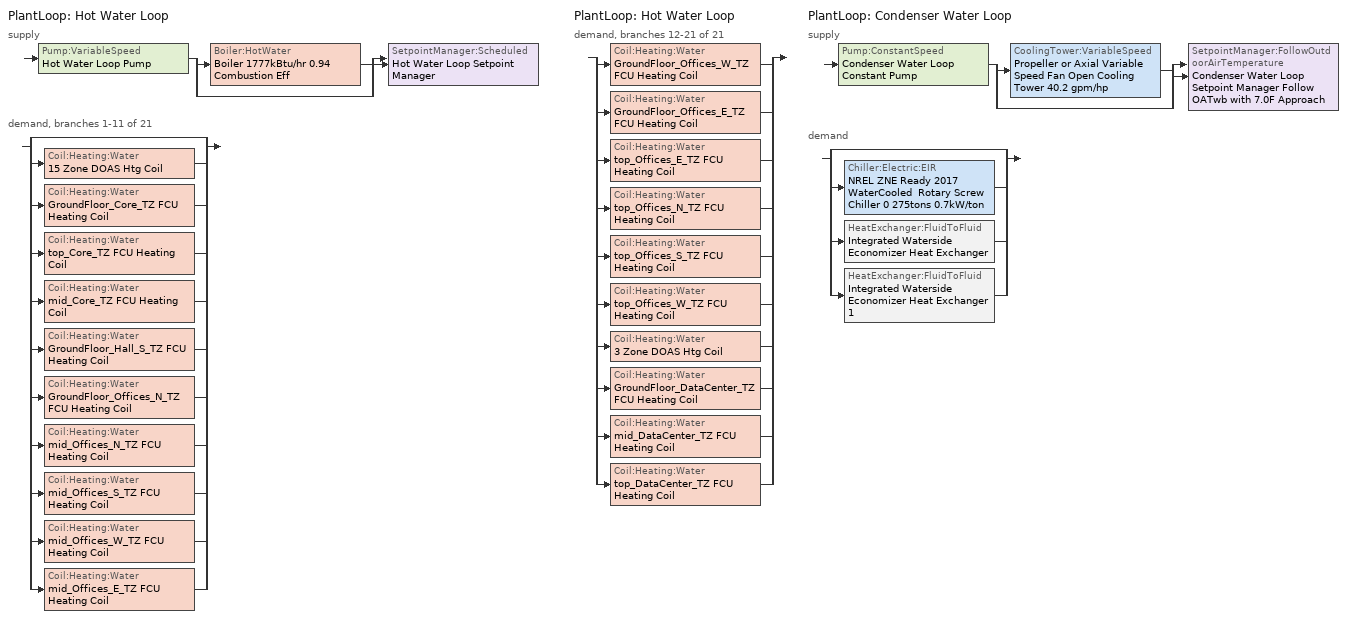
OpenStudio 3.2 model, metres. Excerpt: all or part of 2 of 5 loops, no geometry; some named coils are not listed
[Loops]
PlantLoop 'Hot Water Loop'
 supply: Pump:VariableSpeed 'Hot Water Loop Pump' > split
  | Boiler:HotWater 'Boiler 1777kBtu/hr 0.94 Combustion Eff'
  | bypass
  join > SetpointManager:Scheduled 'Hot Water Loop Setpoint Manager'
 demand, branches 1-11 of 21: split
  | bypass
  | Coil:Heating:Water '15 Zone DOAS Htg Coil'
  | Coil:Heating:Water 'GroundFloor_Core_TZ FCU Heating Coil'
  | Coil:Heating:Water 'top_Core_TZ FCU Heating Coil'
  | Coil:Heating:Water 'mid_Core_TZ FCU Heating Coil'
  | Coil:Heating:Water 'GroundFloor_Hall_S_TZ FCU Heating Coil'
  | Coil:Heating:Water 'GroundFloor_Offices_N_TZ FCU Heating Coil'
  | Coil:Heating:Water 'mid_Offices_N_TZ FCU Heating Coil'
  | Coil:Heating:Water 'mid_Offices_S_TZ FCU Heating Coil'
  | Coil:Heating:Water 'mid_Offices_W_TZ FCU Heating Coil'
  | Coil:Heating:Water 'mid_Offices_E_TZ FCU Heating Coil'
PlantLoop 'Hot Water Loop'
 demand, branches 12-21 of 21: split
  | Coil:Heating:Water 'GroundFloor_Offices_W_TZ FCU Heating Coil'
  | Coil:Heating:Water 'GroundFloor_Offices_E_TZ FCU Heating Coil'
  | Coil:Heating:Water 'top_Offices_E_TZ FCU Heating Coil'
  | Coil:Heating:Water 'top_Offices_N_TZ FCU Heating Coil'
  | Coil:Heating:Water 'top_Offices_S_TZ FCU Heating Coil'
  | Coil:Heating:Water 'top_Offices_W_TZ FCU Heating Coil'
  | Coil:Heating:Water '3 Zone DOAS Htg Coil'
  | Coil:Heating:Water 'GroundFloor_DataCenter_TZ FCU Heating Coil'
  | Coil:Heating:Water 'mid_DataCenter_TZ FCU Heating Coil'
  | Coil:Heating:Water 'top_DataCenter_TZ FCU Heating Coil'
PlantLoop 'Condenser Water Loop'
 supply: Pump:ConstantSpeed 'Condenser Water Loop Constant Pump' > split
  | CoolingTower:VariableSpeed 'Propeller or Axial Variable Speed Fan Open Cooling Tower 40.2 gpm/hp'
  | bypass
  join > SetpointManager:FollowOutdoorAirTemperature 'Condenser Water Loop Setpoint Manager Follow OATwb with 7.0F Approach'
 demand: split
  | bypass
  | Chiller:Electric:EIR 'NREL ZNE Ready 2017 WaterCooled  Rotary Screw Chiller 0 275tons 0.7kW/ton'
  | HeatExchanger:FluidToFluid 'Integrated Waterside Economizer Heat Exchanger'
  | HeatExchanger:FluidToFluid 'Integrated Waterside Economizer Heat Exchanger 1'
[PlantLoop] Glycol Concentration=0; Plant Loop Volume {m3}=Autocalculate; Load Distribution Scheme=Optimal
Name | Fluid Type | Minimum Loop Temperature {C} | Maximum Loop Temperature {C}
Hot Water Loop | Water | 10
Condenser Water Loop |  | 5 | 80
[Sizing:Plant]
Name | Loop Type | Design Loop Exit Temperature {C} | Loop Design Temperature Difference {deltaC} | Sizing Option | Zone Timesteps in Averaging Window | Coincident Sizing Factor Mode
Hot Water Loop | Heating | 48.8889 | 11.1111 | NonCoincident | 1 | None
Condenser Water Loop | Condenser | 29.4444 | 5.55556 | Coincident | 6 | GlobalCoolingSizingFactor
[SetpointManager:Scheduled]
Hot Water Loop Setpoint Manager: Control Variable=Temperature; Schedule=Hot Water Loop Temp - 120F; Setpoint Node or NodeList=Hot Water Loop Supply Outlet Node
[Pump:VariableSpeed]
Hot Water Loop Pump: Rated Pump Head {Pa}=179344; Motor Efficiency=0.895; Coefficient 1 of the Part Load Performance Curve=0; Coefficient 2 of the Part Load Performance Curve=0.0205; Coefficient 3 of the Part Load Performance Curve=0.4101; Coefficient 4 of the Part Load Performance Curve=0.5753; Pump Control Type=Intermittent; Skin Loss Radiative Fraction=0.5; Design Power Sizing Method=PowerPerFlowPerPressure; Design Electric Power per Unit Flow Rate {W/(m3/s)}=348701.1; Design Shaft Power per Unit Flow Rate per Unit Head {W-s/m3-Pa}=1.28205; Design Minimum Flow Rate Fraction=0
[Boiler:HotWater]
Boiler 1777kBtu/hr 0.94 Combustion Eff: Fuel Type=NaturalGas; Nominal Thermal Efficiency=0.933; Efficiency Curve Temperature Evaluation Variable=LeavingBoiler; Normalized Boiler Efficiency Curve=Boiler with Minimum Turndown; Minimum Part Load Ratio=0; Maximum Part Load Ratio=1.2; Optimum Part Load Ratio=1; Water Outlet Upper Temperature Limit {C}=95; Boiler Flow Mode=LeavingSetpointModulated; Parasitic Electric Load {W}=0; Sizing Factor=1
[SetpointManager:FollowOutdoorAirTemperature]
Condenser Water Loop Setpoint Manager Follow OATwb with 7.0F Approach: Control Variable=Temperature; Reference Temperature Type=OutdoorAirWetBulb; Offset Temperature Difference {deltaC}=3.88889; Maximum Setpoint Temperature {C}=29.4444; Minimum Setpoint Temperature {C}=5.55556; Setpoint Node or NodeList=Condenser Water Loop Supply Outlet Node
[Pump:ConstantSpeed]
Condenser Water Loop Constant Pump: Rated Flow Rate {m3/s}=autosize; Rated Pump Head {Pa}=148557; Rated Power Consumption {W}=autosize; Motor Efficiency=0.945; Fraction of Motor Inefficiencies to Fluid Stream=0; Pump Control Type=Intermittent; Design Power Sizing Method=PowerPerFlowPerPressure; Design Electric Power per Unit Flow Rate {W/(m3/s)}=348701.1; Design Shaft Power per Unit Flow Rate per Unit Head {W-s/m3-Pa}=1.28205
[CoolingTower:VariableSpeed]
Propeller or Axial Variable Speed Fan Open Cooling Tower 40.2 gpm/hp: Model Type=CoolToolsCrossFlow; Design Inlet Air Wet-Bulb Temperature {C}=25.5556; Design Approach Temperature {deltaC}=3.88889; Design Range Temperature {deltaC}=5.55556; Design Water Flow Rate {m3/s}=autosize; Design Air Flow Rate {m3/s}=autosize; Design Fan Power {W}=45732.5; Fan Power Ratio Function of Air Flow Rate Ratio Curve=VSD-TWR-FAN-FPLR; Minimum Air Flow Rate Ratio=0.2; Fraction of Tower Capacity in Free Convection Regime=0.125; Basin Heater Capacity {W/K}=0; Basin Heater Setpoint Temperature {C}=2; Evaporation Loss Mode=SaturatedExit; Evaporation Loss Factor {percent/K}=0.2; Drift Loss Percent {percent}=0.008; Blowdown Calculation Mode=ConcentrationRatio; Blowdown Concentration Ratio=3; Number of Cells=1; Cell Control=MaximalCell; Sizing Factor=1
[Chiller:Electric:EIR]
NREL ZNE Ready 2017 WaterCooled  Rotary Screw Chiller 0 275tons 0.7kW/ton: Reference Capacity {W}=Autosize; Reference COP {W/W}=4.88472; Reference Leaving Chilled Water Temperature {C}=6.66667; Reference Entering Condenser Fluid Temperature {C}=35; Reference Chilled Water Flow Rate {m3/s}=Autosize; Cooling Capacity Function of Temperature Curve=ChlrWtrPosDispPathAAllQRatio_fTchwsTcwsSI; Electric Input to Cooling Output Ratio Function of Temperature Curve=ChlrWtrPosDispPathAAllEIRRatio_fTchwsTcwsSI; Electric Input to Cooling Output Ratio Function of Part Load Ratio Curve=ChlrWtrPosDispPathAAllEIRRatio_fQRatio; Minimum Part Load Ratio=0.15; Maximum Part Load Ratio=1; Optimum Part Load Ratio=1; Minimum Unloading Ratio=0.25; Condenser Type=WaterCooled; Leaving Chilled Water Lower Temperature Limit {C}=2.22222; Chiller Flow Mode=ConstantFlow; Design Heat Recovery Water Flow Rate {m3/s}=Autosize; Sizing Factor=1; Basin Heater Capacity {W/K}=0; Basin Heater Setpoint Temperature {C}=10; Condenser Heat Recovery Relative Capacity Fraction=1
[Coil:Heating:Water] Availability Schedule=Always On Discrete; Rated Inlet Water Temperature {C}=48.8889; Rated Inlet Air Temperature {C}=16.6; Rated Outlet Water Temperature {C}=37.7778
Name | Rated Outlet Air Temperature {C}
15 Zone DOAS Htg Coil; 3 Zone DOAS Htg Coil | 32.2
GroundFloor_Core_TZ FCU Heating Coil; top_Core_TZ FCU Heating Coil; mid_Core_TZ FCU Heating Coil; GroundFloor_Hall_S_TZ FCU Heating Coil; GroundFloor_Offices_N_TZ FCU Heating Coil; mid_Offices_N_TZ FCU Heating Coil; mid_Offices_S_TZ FCU Heating Coil; mid_Offices_W_TZ FCU Heating Coil; mid_Offices_E_TZ FCU Heating Coil; GroundFloor_Offices_W_TZ FCU Heating Coil; GroundFloor_Offices_E_TZ FCU Heating Coil; top_Offices_E_TZ FCU Heating Coil; top_Offices_N_TZ FCU Heating Coil; top_Offices_S_TZ FCU Heating Coil; top_Offices_W_TZ FCU Heating Coil; GroundFloor_DataCenter_TZ FCU Heating Coil; mid_DataCenter_TZ FCU Heating Coil; top_DataCenter_TZ FCU Heating Coil | 40
[Controller:WaterCoil] Action=Normal; Minimum Actuated Flow {m3/s}=0
Name | Water Coil | Controller Convergence Tolerance {deltaC}
15 Zone DOAS Htg Coil Controller | 15 Zone DOAS Htg Coil | 0.0001
GroundFloor_Core_TZ FCU Heating Coil Controller | GroundFloor_Core_TZ FCU Heating Coil | 0.1
top_Core_TZ FCU Heating Coil Controller | top_Core_TZ FCU Heating Coil | 0.1
mid_Core_TZ FCU Heating Coil Controller | mid_Core_TZ FCU Heating Coil | 0.1
GroundFloor_Hall_S_TZ FCU Heating Coil Controller | GroundFloor_Hall_S_TZ FCU Heating Coil | 0.1
GroundFloor_Offices_N_TZ FCU Heating Coil Controller | GroundFloor_Offices_N_TZ FCU Heating Coil | 0.1
mid_Offices_N_TZ FCU Heating Coil Controller | mid_Offices_N_TZ FCU Heating Coil | 0.1
mid_Offices_S_TZ FCU Heating Coil Controller | mid_Offices_S_TZ FCU Heating Coil | 0.1
mid_Offices_W_TZ FCU Heating Coil Controller | mid_Offices_W_TZ FCU Heating Coil | 0.1
mid_Offices_E_TZ FCU Heating Coil Controller | mid_Offices_E_TZ FCU Heating Coil | 0.1
GroundFloor_Offices_W_TZ FCU Heating Coil Controller | GroundFloor_Offices_W_TZ FCU Heating Coil | 0.1
GroundFloor_Offices_E_TZ FCU Heating Coil Controller | GroundFloor_Offices_E_TZ FCU Heating Coil | 0.1
top_Offices_E_TZ FCU Heating Coil Controller | top_Offices_E_TZ FCU Heating Coil | 0.1
top_Offices_N_TZ FCU Heating Coil Controller | top_Offices_N_TZ FCU Heating Coil | 0.1
top_Offices_S_TZ FCU Heating Coil Controller | top_Offices_S_TZ FCU Heating Coil | 0.1
top_Offices_W_TZ FCU Heating Coil Controller | top_Offices_W_TZ FCU Heating Coil | 0.1
3 Zone DOAS Htg Coil Controller | 3 Zone DOAS Htg Coil | 0.0001
GroundFloor_DataCenter_TZ FCU Heating Coil Controller | GroundFloor_DataCenter_TZ FCU Heating Coil | 0.1
mid_DataCenter_TZ FCU Heating Coil Controller | mid_DataCenter_TZ FCU Heating Coil | 0.1
top_DataCenter_TZ FCU Heating Coil Controller | top_DataCenter_TZ FCU Heating Coil | 0.1
[Fan:OnOff] Availability Schedule=Always On Discrete; Fan Total Efficiency=0.385; Pressure Rise {Pa}=530.303; Maximum Flow Rate {m3/s}=autosize; Motor Efficiency=0.7; Motor In Airstream Fraction=1
Name | Fan Power Ratio Function of Speed Ratio Curve | Fan Efficiency Ratio Function of Speed Ratio Curve
GroundFloor_Core_TZ Fan Coil fan | Fan On Off Power Curve | Fan On Off Efficiency Curve
top_Core_TZ Fan Coil fan | Fan On Off Power Curve 1 | Fan On Off Efficiency Curve 1
mid_Core_TZ Fan Coil fan | Fan On Off Power Curve 2 | Fan On Off Efficiency Curve 2
GroundFloor_Hall_S_TZ Fan Coil fan | Fan On Off Power Curve 3 | Fan On Off Efficiency Curve 3
GroundFloor_Offices_N_TZ Fan Coil fan | Fan On Off Power Curve 4 | Fan On Off Efficiency Curve 4
mid_Offices_N_TZ Fan Coil fan | Fan On Off Power Curve 5 | Fan On Off Efficiency Curve 5
mid_Offices_S_TZ Fan Coil fan | Fan On Off Power Curve 6 | Fan On Off Efficiency Curve 6
mid_Offices_W_TZ Fan Coil fan | Fan On Off Power Curve 7 | Fan On Off Efficiency Curve 7
mid_Offices_E_TZ Fan Coil fan | Fan On Off Power Curve 8 | Fan On Off Efficiency Curve 8
GroundFloor_Offices_W_TZ Fan Coil fan | Fan On Off Power Curve 9 | Fan On Off Efficiency Curve 9
GroundFloor_Offices_E_TZ Fan Coil fan | Fan On Off Power Curve 10 | Fan On Off Efficiency Curve 10
top_Offices_E_TZ Fan Coil fan | Fan On Off Power Curve 11 | Fan On Off Efficiency Curve 11
top_Offices_N_TZ Fan Coil fan | Fan On Off Power Curve 12 | Fan On Off Efficiency Curve 12
top_Offices_S_TZ Fan Coil fan | Fan On Off Power Curve 13 | Fan On Off Efficiency Curve 13
top_Offices_W_TZ Fan Coil fan | Fan On Off Power Curve 14 | Fan On Off Efficiency Curve 14
GroundFloor_DataCenter_TZ Fan Coil fan | Fan On Off Power Curve 15 | Fan On Off Efficiency Curve 15
mid_DataCenter_TZ Fan Coil fan | Fan On Off Power Curve 16 | Fan On Off Efficiency Curve 16
top_DataCenter_TZ Fan Coil fan | Fan On Off Power Curve 17 | Fan On Off Efficiency Curve 17
[ZoneHVAC:FourPipeFanCoil] Availability Schedule=Always On Discrete; Capacity Control Method=CyclingFan; Maximum Supply Air Flow Rate {m3/s}=autosize; Maximum Outdoor Air Flow Rate {m3/s}=0; Maximum Cold Water Flow Rate {m3/s}=autosize; Maximum Hot Water Flow Rate {m3/s}=autosize; Minimum Supply Air Temperature in Cooling Mode {C}=autosize; Maximum Supply Air Temperature in Heating Mode {C}=autosize
Name | Supply Air Fan | Cooling Coil | Heating Coil
GroundFloor_Core_TZ FCU | GroundFloor_Core_TZ Fan Coil fan | GroundFloor_Core_TZ FCU Cooling Coil | GroundFloor_Core_TZ FCU Heating Coil
top_Core_TZ FCU | top_Core_TZ Fan Coil fan | top_Core_TZ FCU Cooling Coil | top_Core_TZ FCU Heating Coil
mid_Core_TZ FCU | mid_Core_TZ Fan Coil fan | mid_Core_TZ FCU Cooling Coil | mid_Core_TZ FCU Heating Coil
GroundFloor_Hall_S_TZ FCU | GroundFloor_Hall_S_TZ Fan Coil fan | GroundFloor_Hall_S_TZ FCU Cooling Coil | GroundFloor_Hall_S_TZ FCU Heating Coil
GroundFloor_Offices_N_TZ FCU | GroundFloor_Offices_N_TZ Fan Coil fan | GroundFloor_Offices_N_TZ FCU Cooling Coil | GroundFloor_Offices_N_TZ FCU Heating Coil
mid_Offices_N_TZ FCU | mid_Offices_N_TZ Fan Coil fan | mid_Offices_N_TZ FCU Cooling Coil | mid_Offices_N_TZ FCU Heating Coil
mid_Offices_S_TZ FCU | mid_Offices_S_TZ Fan Coil fan | mid_Offices_S_TZ FCU Cooling Coil | mid_Offices_S_TZ FCU Heating Coil
mid_Offices_W_TZ FCU | mid_Offices_W_TZ Fan Coil fan | mid_Offices_W_TZ FCU Cooling Coil | mid_Offices_W_TZ FCU Heating Coil
mid_Offices_E_TZ FCU | mid_Offices_E_TZ Fan Coil fan | mid_Offices_E_TZ FCU Cooling Coil | mid_Offices_E_TZ FCU Heating Coil
GroundFloor_Offices_W_TZ FCU | GroundFloor_Offices_W_TZ Fan Coil fan | GroundFloor_Offices_W_TZ FCU Cooling Coil | GroundFloor_Offices_W_TZ FCU Heating Coil
GroundFloor_Offices_E_TZ FCU | GroundFloor_Offices_E_TZ Fan Coil fan | GroundFloor_Offices_E_TZ FCU Cooling Coil | GroundFloor_Offices_E_TZ FCU Heating Coil
top_Offices_E_TZ FCU | top_Offices_E_TZ Fan Coil fan | top_Offices_E_TZ FCU Cooling Coil | top_Offices_E_TZ FCU Heating Coil
top_Offices_N_TZ FCU | top_Offices_N_TZ Fan Coil fan | top_Offices_N_TZ FCU Cooling Coil | top_Offices_N_TZ FCU Heating Coil
top_Offices_S_TZ FCU | top_Offices_S_TZ Fan Coil fan | top_Offices_S_TZ FCU Cooling Coil | top_Offices_S_TZ FCU Heating Coil
top_Offices_W_TZ FCU | top_Offices_W_TZ Fan Coil fan | top_Offices_W_TZ FCU Cooling Coil | top_Offices_W_TZ FCU Heating Coil
GroundFloor_DataCenter_TZ FCU | GroundFloor_DataCenter_TZ Fan Coil fan | GroundFloor_DataCenter_TZ FCU Cooling Coil | GroundFloor_DataCenter_TZ FCU Heating Coil
mid_DataCenter_TZ FCU | mid_DataCenter_TZ Fan Coil fan | mid_DataCenter_TZ FCU Cooling Coil | mid_DataCenter_TZ FCU Heating Coil
top_DataCenter_TZ FCU | top_DataCenter_TZ Fan Coil fan | top_DataCenter_TZ FCU Cooling Coil | top_DataCenter_TZ FCU Heating Coil
[HeatExchanger:FluidToFluid] Availability Schedule=Always On Discrete; Loop Demand Side Design Flow Rate {m3/s}=autosize; Loop Supply Side Design Flow Rate {m3/s}=autosize; Heat Exchange Model Type=CounterFlow; Heat Exchanger U-Factor Times Area Value {W/K}=autosize; Control Type=CoolingDifferentialOnOff; Minimum Temperature Difference to Activate Heat Exchanger {deltaC}=0; Heat Transfer Metering End Use Type=FreeCooling; Component Override Cooling Control Temperature Mode=Loop; Sizing Factor=1; Operation Minimum Temperature Limit {C}=1.66667; Operation Maximum Temperature Limit {C}=22.2222
Integrated Waterside Economizer Heat Exchanger; Integrated Waterside Economizer Heat Exchanger 1
[Schedule:Constant]
Always On Discrete: Value=1
[Schedule:Day]
Hot Water Loop Temp - 120F Default: 24, 0, 48.8889
[Schedule:Ruleset]
Hot Water Loop Temp - 120F: Default Day Schedule=Hot Water Loop Temp - 120F Default
[Curve:Cubic] Minimum Value of x=0
Name | Coefficient1 Constant | Coefficient2 x | Coefficient3 x**2 | Coefficient4 x**3 | Maximum Value of x
VSD-TWR-FAN-FPLR | 0.331629 | -0.885676 | 0.605565 | 0.948482 | 1
Fan On Off Efficiency Curve; Fan On Off Efficiency Curve 1; Fan On Off Efficiency Curve 2; Fan On Off Efficiency Curve 3; Fan On Off Efficiency Curve 4; Fan On Off Efficiency Curve 5; Fan On Off Efficiency Curve 6; Fan On Off Efficiency Curve 7; Fan On Off Efficiency Curve 8; Fan On Off Efficiency Curve 9; Fan On Off Efficiency Curve 10; Fan On Off Efficiency Curve 11; Fan On Off Efficiency Curve 12; Fan On Off Efficiency Curve 13; Fan On Off Efficiency Curve 14; Fan On Off Efficiency Curve 15; Fan On Off Efficiency Curve 16; Fan On Off Efficiency Curve 17 | 1 | 0 | 0 | 0 | 1
Boiler with Minimum Turndown | 0.7791 | 1.4745 | -2.5795 | 1.3467 | 1.3
[Curve:Biquadratic] Minimum Value of x=4.44; Maximum Value of x=12.22; Minimum Value of y=15.56; Maximum Value of y=29.44
Name | Coefficient1 Constant | Coefficient2 x | Coefficient3 x**2 | Coefficient4 y | Coefficient5 y**2 | Coefficient6 x*y | Minimum Curve Output | Maximum Curve Output
ChlrWtrPosDispPathAAllQRatio_fTchwsTcwsSI | 0.96744 | 0.037082 | 0.000434 | -0.005837 | -4.9e-05 | -0.000274 | 0.89 | 1.33
ChlrWtrPosDispPathAAllEIRRatio_fTchwsTcwsSI | 0.665307 | -0.009339 | 0.000483 | 0.009492 | 0.000544 | -0.000864 | 0.74 | 1.27
[Curve:Quadratic]
ChlrWtrPosDispPathAAllEIRRatio_fQRatio: Coefficient1 Constant=0.310965; Coefficient2 x=0.322519; Coefficient3 x**2=0.372745; Minimum Value of x=0.1; Maximum Value of x=1; Minimum Curve Output=0.35
[Curve:Exponent] Coefficient1 Constant=1; Coefficient2 Constant=0; Coefficient3 Constant=0; Minimum Value of x=0; Maximum Value of x=1
Fan On Off Power Curve; Fan On Off Power Curve 1; Fan On Off Power Curve 2; Fan On Off Power Curve 3; Fan On Off Power Curve 4; Fan On Off Power Curve 5; Fan On Off Power Curve 6; Fan On Off Power Curve 7; Fan On Off Power Curve 8; Fan On Off Power Curve 9; Fan On Off Power Curve 10; Fan On Off Power Curve 11; Fan On Off Power Curve 12; Fan On Off Power Curve 13; Fan On Off Power Curve 14; Fan On Off Power Curve 15; Fan On Off Power Curve 16; Fan On Off Power Curve 17
